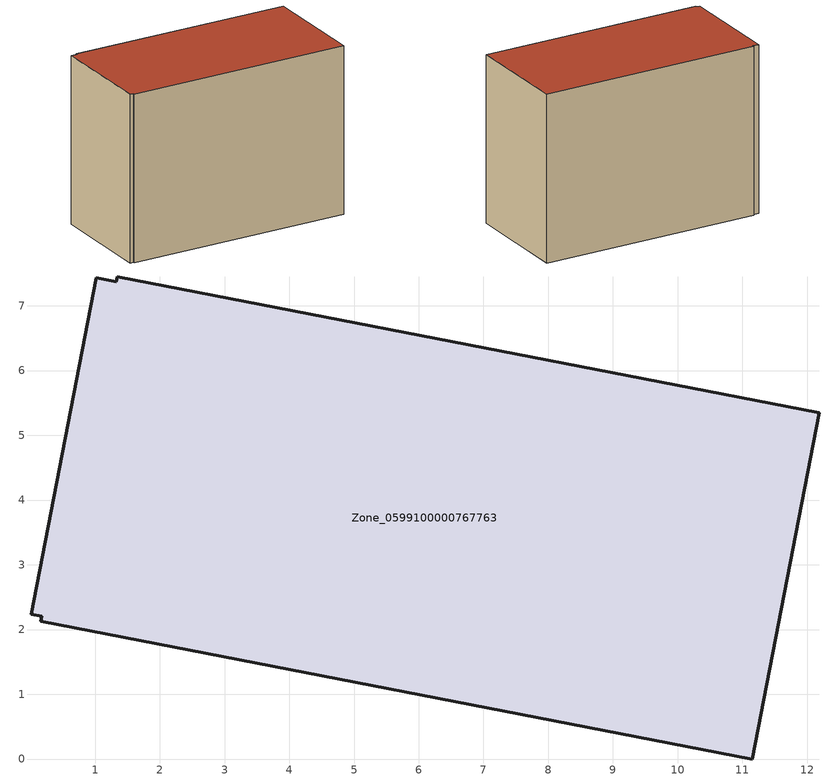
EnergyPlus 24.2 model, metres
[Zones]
Zone_0599100000767763
 floor ground (C_G): 1.02,7.43 1.33,7.37 1.34,7.45 12.19,5.35 11.15,0 0.16,2.12 0.18,2.2 0.02,2.23 z0
 wall outside (C_F): 12.19,5.35 1.34,7.45 1.33,7.37 1.02,7.43 0.02,2.23 0.18,2.2 0.16,2.12 11.15,0 12.19,5.35 z0:8.41
 roof outside (C_R): 1.33,7.37 1.02,7.43 0.02,2.23 0.18,2.2 0.16,2.12 11.15,0 12.19,5.35 1.34,7.45 z8.41
[BUILDING]
Pand.0599100000767763: North Axis=0; Terrain=City; Loads Convergence Tolerance Value=0.04; Temperature Convergence Tolerance Value=0.4; Solar Distribution=FullExterior; Maximum Number of Warmup Days=25; Minimum Number of Warmup Days=1
[Site:Location]
Rotterdam.The.Hague.AP_ZH_NLD Design_Conditions: Latitude=51.96; Longitude=4.45; Time Zone=1; Elevation=-4.5
[SITE:GROUNDTEMPERATURE:BUILDINGSURFACE]
18, 18, 18, 18, 18, 18, 18, 18, 18, 18, 18, 18
[MATERIAL] Thermal Absorptance=0.9; Solar Absorptance=0.7; Visible Absorptance=0.7
Name | Roughness | Thickness | Conductivity | Density | Specific Heat
G.TI.2006-2014 | MediumSmooth | 0.15 | 0.06 | 540 | 1210
F.TI.2006-2014 | Rough | 0.3 | 0.12 | 1920 | 840
R.TI.2006-2014 | MediumRough | 0.2 | 0.08 | 1500 | 1000
[CONSTRUCTION]
C_G: G.TI.2006-2014
C_F: F.TI.2006-2014
C_R: R.TI.2006-2014
[ZONE]
Zone_0599100000767763: Type=1; Multiplier=1; Ceiling Height=Autocalculate; Volume=Autocalculate; Floor Area=autocalculate; Part of Total Floor Area=Yes
[ZONEINFILTRATION:DESIGNFLOWRATE]
Infil_Zone_0599100000767763: Zone or ZoneList or Space or SpaceList=Zone_0599100000767763; Schedule=AlwaysOn; Design Flow Rate Calculation Method=Flow/Area; Flow Rate per Floor Area=0.0015; Constant Term Coefficient=1; Temperature Term Coefficient=0; Velocity Term Coefficient=0; Velocity Squared Term Coefficient=0
[HVACTEMPLATE:ZONE:IDEALLOADSAIRSYSTEM]
Zone_0599100000767763: Maximum Heating Supply Air Temperature=50; Minimum Cooling Supply Air Temperature=13; Maximum Heating Supply Air Humidity Ratio=0.0156; Minimum Cooling Supply Air Humidity Ratio=0.0077; Heating Limit=NoLimit; Cooling Limit=NoLimit; Dehumidification Control Type=ConstantSensibleHeatRatio; Cooling Sensible Heat Ratio=0.7; Dehumidification Setpoint=60; Humidification Control Type=None; Humidification Setpoint=30; Outdoor Air Method=None; Outdoor Air Flow Rate per Person=0.00944; Outdoor Air Flow Rate per Zone Floor Area=0; Outdoor Air Flow Rate per Zone=0; Demand Controlled Ventilation Type=None; Outdoor Air Economizer Type=NoEconomizer; Heat Recovery Type=None; Sensible Heat Recovery Effectiveness=0.7; Latent Heat Recovery Effectiveness=0.65
[ZONECONTROL:THERMOSTAT]
ThermostatControl_Zone_0599100000767763: Zone or ZoneList=Zone_0599100000767763; Control Type Schedule=DualSetpointControlType; Control 1=Thermostat_Zone_0599100000767763; Temperature Difference Between Cutout And Setpoint=0
[THERMOSTATSETPOINT:DUALSETPOINT]
Thermostat_Zone_0599100000767763: Heating Setpoint Temperature Schedule=HeatingSetpoint_Zone_0599100000767763; Cooling Setpoint Temperature Schedule=CoolingSetpoint_Zone_0599100000767763
[SCHEDULE:COMPACT]
HeatingSetpoint_Zone_0599100000767763: Through: 12/31, For: AllDays, Until: 24:00, 21
CoolingSetpoint_Zone_0599100000767763: Through: 12/31, For: AllDays, Until: 24:00, 24
DualSetpointControlType: Through: 12/31, For: AllDays, Until: 24:00, 4
AlwaysOn: Through: 12/31, For: AllDays, Until: 24:00, 1
